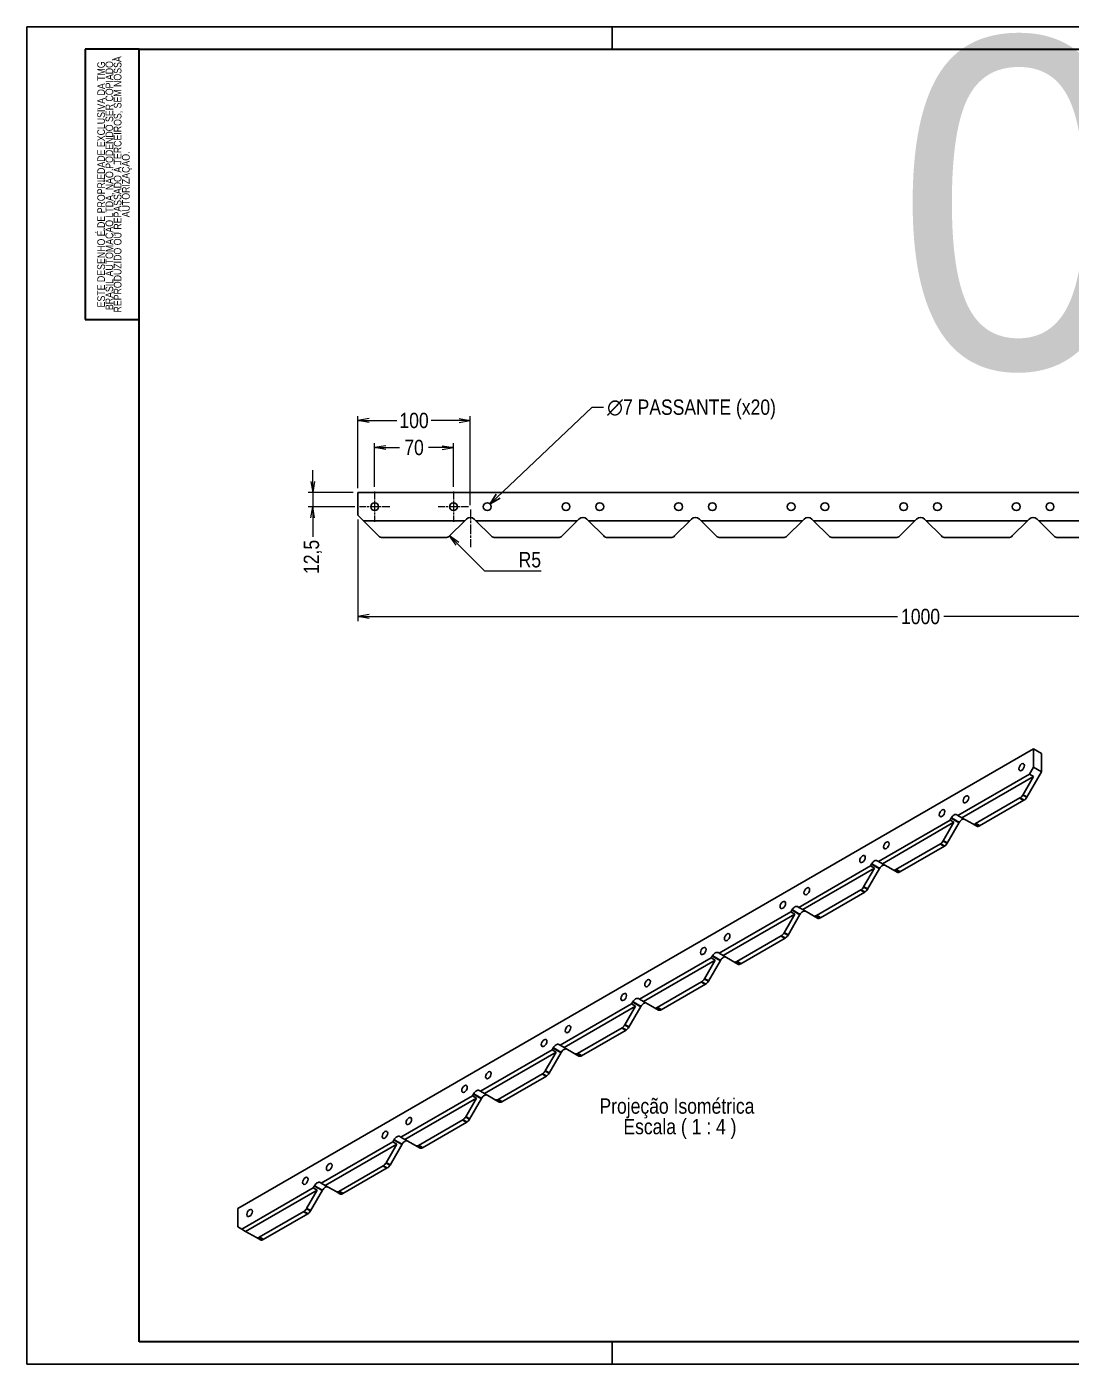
# Model space of a CAD drawing. Header units: millimetres. Extents: x 0 to 9914, y -512 to 1188.
# Drawn here: x 0 to 928, y 0 to 1188 of the extents above; entities that cross this region are included whole.
import ezdxf
from ezdxf.enums import TextEntityAlignment as Align

# ---------------------------------------------------------------- set-up
doc = ezdxf.new("R2018")
doc.units = ezdxf.units.MM
doc.header["$LTSCALE"] = 4
doc.linetypes.add('CHAIN', pattern=[0.3543, 0.2362, -0.0295, 0.0591, -0.0295])
doc.layers.get('0').update_dxf_attribs({"lineweight": 25})
for name, color, linetype, lineweight in [('TMG - Bordas', 7, 'Continuous', 25), ('TMG - Simbolos', 7, 'Continuous', 25), ('TMG - Visível', 7, 'Continuous', 25), ('TMG - Visível Estreita', 7, 'Continuous', 35)]:
    doc.layers.add(name, color=color, linetype=linetype, lineweight=lineweight)
for name, color, linetype, lineweight, true_color in [('TMG - Cota', 1, 'Continuous', 18, 0xff0000), ('TMG - Linha de Centro', 5, 'Continuous', 18, 0x0000ff), ('TMG - Marca de Centro', 5, 'Continuous', 18, 0x0000ff)]:
    doc.layers.add(name, color=color, linetype=linetype, lineweight=lineweight, true_color=true_color)
doc.styles.get("Standard").update_dxf_attribs({"font": 'technic_.ttf'})
doc.styles.add('TMG - Cota', font='technic_.ttf')
doc.styles.add('TMG - Tolerância', font='technic_.ttf')
doc.dimstyles.new('TMG - Cota', dxfattribs={"dimscale": 4, "dimtxt": 3.4, "dimasz": 2.5, "dimexe": 1, "dimexo": 1, "dimgap": 0.8, "dimtad": 0, "dimrnd": 1e-08, "dimtxsty": 'TMG - Cota', "dimblk": 'OPEN', "dimcen": 0.09, "dimdle": 10, "dimclrd": 256, "dimclre": 256, "dimclrt": 256, "dimadec": 0, "dimazin": 0, "dimtfac": 0.470588, "dimtmove": 0, "dimatfit": 3, "dimldrblk": 'Open-1', "dimfxl": 1, "dimtolj": 1, "dimtzin": 0, "dimlwd": -1, "dimlwe": -1, "dimarcsym": 0})
doc.dimstyles.new('TMG - Cota$7', dxfattribs={"dimscale": 4, "dimtxt": 3.4, "dimasz": 2.5, "dimexe": 1, "dimexo": 1, "dimgap": 0.8, "dimtad": 0, "dimrnd": 1e-08, "dimtxsty": 'TMG - Cota', "dimblk": 'OPEN', "dimcen": 0.09, "dimdle": 10, "dimclrd": 256, "dimclre": 256, "dimclrt": 256, "dimadec": 0, "dimazin": 0, "dimtfac": 0.470588, "dimtmove": 0, "dimatfit": 3, "dimldrblk": 'Open-1', "dimfxl": 1, "dimtolj": 1, "dimtzin": 0, "dimlwd": -1, "dimlwe": -1, "dimarcsym": 0})

# ---------------------------------------------------------------- blocks, each defined once
blk = doc.blocks.new('Borders BORDA A3')
at = {"layer": 'TMG - Bordas'}
for p, q in [((420, 297), (0, 297)), ((0, 297), (0, 0)), ((130, 292), (130, 297)), ((235, 292), (235, 297)), ((420, 0), (420, 297)), ((130, 5), (130, 0)), ((235, 5), (235, 0)), ((0, 0), (420, 0))]:
    blk.add_line(p, q, dxfattribs=at)
at = {"layer": 'TMG - Bordas', "lineweight": 30}
for p, q in [((25, 292), (415, 292)), ((25, 5), (25, 292)), ((25, 232), (25, 292)), ((235, 292), (415, 292)), ((415, 292), (415, 5)), ((415, 292), (415, 262)), ((415, 5), (25, 5))]:
    blk.add_line(p, q, dxfattribs=at)
at = {"layer": 'TMG - Bordas', "lineweight": 30, "flags": 104}
blk.add_attdef('STOCK_NUMBER', text='', height=4.5, dxfattribs=at).set_placement((192.93, 294.57), align=Align.TOP_CENTER)
at = {"layer": 'TMG - Bordas', "lineweight": 30, "flags": 1}
blk.add_attdef('FILENAME_AND_PATH', text='', height=1.7, rotation=90, dxfattribs=at).set_placement((22.75, 5), align=Align.TOP_CENTER)
blk = doc.blocks.new('TMG.Propriedade')
at = {"layer": 'TMG - Simbolos', "lineweight": 30}
for p, q in [((-12, 0), (-12, -60)), ((0, 0), (-12, 0)), ((-12, -60), (0, -60))]:
    blk.add_line(p, q, dxfattribs=at)
at = {"layer": 'TMG - Simbolos'}
blk.add_line((0, 0), (0, -60), dxfattribs=at)
at = {"layer": 'TMG - Simbolos', "insert": (-5.47, -30), "char_height": 1.7, "width": 58.8074, "attachment_point": 5, "rotation": 90, "line_spacing_factor": 0.645397, "style": 'TMG - Tolerância'}
blk.add_mtext('\\fTechnic|b0|i0;\\H1.7000;ESTE DESENHO É DE PROPRIEDADE EXCLUSIVA DA TMG BRASIL AUTOMAÇÃO LTDA\\fTechnic|b0|i0;\\H1.7000;, NÃO PODENDO SER COPIADO, REPRODUZIDO OU REPASSADO À TERCEIROS, SEM NOSSA AUTORIZAÇÃO.\\fTechnic|b0|i0;\\H1.6000;\\P', dxfattribs=at)
blk = doc.blocks.new('_Open')
at = {"color": 0, "linetype": 'ByBlock', "lineweight": -2}
for p, q in [((-1, 0.17), (0, 0)), ((-1, -0.17), (0, 0)), ((0, 0), (-1, 0))]:
    blk.add_line(p, q, dxfattribs=at)
blk = doc.blocks.new('*D32')
at = {"layer": 'Defpoints', "color": 0, "transparency": 16777216}
for p in [(394.1, 838.2), (294.1, 774.2), (394.1, 759.2)]:
    blk.add_point(p, dxfattribs=at)
at = {"layer": 'TMG - Cota', "transparency": 16777216}
for p, q in [((294.1, 778.2), (294.1, 842.2)), ((304.1, 838.2), (328.9, 838.2)), ((384.1, 838.2), (359.3, 838.2)), ((394.1, 763.2), (394.1, 842.2))]:
    blk.add_line(p, q, dxfattribs=at)
at = {"layer": 'TMG - Cota', "transparency": 16777216, "xscale": 10, "yscale": 10, "zscale": 10, "rotation": 180}
blk.add_blockref('_Open', (294.1, 838.2), dxfattribs=at)
at = {"layer": 'TMG - Cota', "transparency": 16777216, "xscale": 10, "yscale": 10, "zscale": 10}
blk.add_blockref('_Open', (394.1, 838.2), dxfattribs=at)
at = {"layer": 'TMG - Cota', "transparency": 16777216, "insert": (344.1, 845.1), "char_height": 13.6, "attachment_point": 2, "style": 'TMG - Cota'}
blk.add_mtext('\\A1;100', dxfattribs=at)
blk = doc.blocks.new('Open-1')
at = {"color": 0}
for p, q in [((0, 0), (-1, 0.25)), ((-1, 0), (0, 0)), ((-1, -0.25), (0, 0))]:
    blk.add_line(p, q, dxfattribs=at)
blk = doc.blocks.new('*D33')
at = {"layer": 'Defpoints', "color": 0, "transparency": 16777216}
for p in [(294.1, 754.2), (1294.1, 754.2), (1294.1, 664.1)]:
    blk.add_point(p, dxfattribs=at)
at = {"layer": 'TMG - Cota', "transparency": 16777216}
for p, q in [((294.1, 750.2), (294.1, 660.1)), ((1294.1, 750.2), (1294.1, 660.1)), ((304.1, 664.1), (773.5, 664.1)), ((1284.1, 664.1), (814.7, 664.1))]:
    blk.add_line(p, q, dxfattribs=at)
at = {"layer": 'TMG - Cota', "transparency": 16777216, "xscale": 10, "yscale": 10, "zscale": 10, "rotation": 180}
blk.add_blockref('_Open', (294.1, 664.1), dxfattribs=at)
at = {"layer": 'TMG - Cota', "transparency": 16777216, "xscale": 10, "yscale": 10, "zscale": 10}
blk.add_blockref('_Open', (1294.1, 664.1), dxfattribs=at)
at = {"layer": 'TMG - Cota', "transparency": 16777216, "insert": (794.1, 671), "char_height": 13.6, "attachment_point": 2, "style": 'TMG - Cota'}
blk.add_mtext('\\A1;1000', dxfattribs=at)
blk = doc.blocks.new('*D34')
at = {"layer": 'Defpoints', "color": 0, "transparency": 16777216}
for p in [(254.1, 774.2), (294.1, 774.2), (295.6, 761.7)]:
    blk.add_point(p, dxfattribs=at)
at = {"layer": 'TMG - Cota', "transparency": 16777216}
for p, q in [((254.1, 784.2), (254.1, 794.2)), ((290.1, 774.2), (250.1, 774.2)), ((254.1, 774.2), (254.1, 761.7)), ((291.6, 761.7), (250.1, 761.7)), ((254.1, 751.7), (254.1, 735))]:
    blk.add_line(p, q, dxfattribs=at)
at = {"layer": 'TMG - Cota', "transparency": 16777216, "xscale": 10, "yscale": 10, "zscale": 10}
for p, rotation in [((254.1, 774.2), 270), ((254.1, 761.7), 90)]:
    blk.add_blockref('_Open', p, dxfattribs=dict(at, rotation=rotation))
at = {"layer": 'TMG - Cota', "transparency": 16777216, "insert": (246.1, 717.1), "char_height": 13.6, "attachment_point": 2, "rotation": 90, "style": 'TMG - Cota'}
blk.add_mtext('\\A1;12,5', dxfattribs=at)
blk = doc.blocks.new('*D35')
at = {"layer": 'Defpoints', "color": 0, "transparency": 16777216}
for p in [(379.1, 814.2), (309.1, 775.2), (379.1, 775.2)]:
    blk.add_point(p, dxfattribs=at)
at = {"layer": 'TMG - Cota', "transparency": 16777216}
for p, q in [((309.1, 779.2), (309.1, 818.2)), ((319.1, 814.2), (331.3, 814.2)), ((369.1, 814.2), (356.8, 814.2)), ((379.1, 779.2), (379.1, 818.2))]:
    blk.add_line(p, q, dxfattribs=at)
at = {"layer": 'TMG - Cota', "transparency": 16777216, "xscale": 10, "yscale": 10, "zscale": 10, "rotation": 180}
blk.add_blockref('_Open', (309.1, 814.2), dxfattribs=at)
at = {"layer": 'TMG - Cota', "transparency": 16777216, "xscale": 10, "yscale": 10, "zscale": 10}
blk.add_blockref('_Open', (379.1, 814.2), dxfattribs=at)
at = {"layer": 'TMG - Cota', "transparency": 16777216, "insert": (344.1, 821.1), "char_height": 13.6, "attachment_point": 2, "style": 'TMG - Cota'}
blk.add_mtext('\\A1;70', dxfattribs=at)
blk = doc.blocks.new('*D36')
at = {"layer": 'Defpoints', "color": 0, "transparency": 16777216}
for p in [(372, 739.2), (375.6, 735.7)]:
    blk.add_point(p, dxfattribs=at)
at = {"layer": 'TMG - Cota', "transparency": 16777216}
for p, q in [((407, 704.3), (382.6, 728.6)), ((457.1, 704.3), (407, 704.3))]:
    blk.add_line(p, q, dxfattribs=at)
at = {"layer": 'TMG - Cota', "transparency": 16777216, "xscale": 10, "yscale": 10, "zscale": 10, "rotation": 135.0000000000055}
blk.add_blockref('_Open', (375.6, 735.7), dxfattribs=at)
at = {"layer": 'TMG - Cota', "transparency": 16777216, "insert": (447, 721.4), "char_height": 13.6, "attachment_point": 2, "style": 'TMG - Cota'}
blk.add_mtext('\\A1;R5', dxfattribs=at)

msp = doc.modelspace()

# ---------------------------------------------------------------- linework, layer by layer
at = {"layer": 'TMG - Linha de Centro', "linetype": 'CHAIN', "ltscale": 9.316133}
msp.add_line((394.108, 759.215), (394.108, 725.679), dxfattribs=at)
at = {"layer": 'TMG - Marca de Centro', "linetype": 'CHAIN', "ltscale": 7.50055}
for p, q in [((309.108, 775.215), (309.108, 748.215)), ((379.108, 775.215), (379.108, 748.215)), ((322.608, 761.715), (295.608, 761.715)), ((392.608, 761.715), (365.608, 761.715))]:
    msp.add_line(p, q, dxfattribs=at)
at = {"layer": 'TMG - Visível'}
for p, q in [((294.108, 774.215), (294.108, 754.215)), ((1294.108, 774.215), (294.108, 774.215)), ((299.108, 749.215), (294.108, 754.215)), ((312.644, 735.679), (299.108, 749.215)), ((299.108, 749.215), (389.108, 749.215)), ((389.108, 749.215), (375.572, 735.679)), ((390.572, 750.679), (389.108, 749.215)), ((399.108, 749.215), (397.644, 750.679)), ((412.644, 735.679), (399.108, 749.215)), ((399.108, 749.215), (489.108, 749.215)), ((489.108, 749.215), (475.572, 735.679)), ((490.572, 750.679), (489.108, 749.215)), ((499.108, 749.215), (497.644, 750.679)), ((512.644, 735.679), (499.108, 749.215)), ((499.108, 749.215), (589.108, 749.215)), ((589.108, 749.215), (575.572, 735.679)), ((590.572, 750.679), (589.108, 749.215)), ((599.108, 749.215), (597.644, 750.679)), ((612.644, 735.679), (599.108, 749.215)), ((599.108, 749.215), (689.108, 749.215)), ((689.108, 749.215), (675.572, 735.679)), ((690.572, 750.679), (689.108, 749.215)), ((699.108, 749.215), (697.644, 750.679)), ((712.644, 735.679), (699.108, 749.215)), ((699.108, 749.215), (789.108, 749.215)), ((789.108, 749.215), (775.572, 735.679)), ((790.572, 750.679), (789.108, 749.215)), ((799.108, 749.215), (797.644, 750.679)), ((812.644, 735.679), (799.108, 749.215)), ((799.108, 749.215), (889.108, 749.215)), ((889.108, 749.215), (875.572, 735.679)), ((890.572, 750.679), (889.108, 749.215)), ((899.108, 749.215), (897.644, 750.679)), ((912.644, 735.679), (899.108, 749.215)), ((899.108, 749.215), (989.108, 749.215)), ((372.037, 734.215), (316.179, 734.215)), ((472.037, 734.215), (416.179, 734.215)), ((572.037, 734.215), (516.179, 734.215)), ((672.037, 734.215), (616.179, 734.215)), ((772.037, 734.215), (716.179, 734.215)), ((872.037, 734.215), (816.179, 734.215)), ((972.037, 734.215), (916.179, 734.215)), ((894.52, 546.689), (187.413, 138.44)), ((894.52, 530.359), (894.52, 546.689)), ((894.52, 546.689), (901.591, 542.606)), ((901.591, 542.606), (901.591, 526.276)), ((827.344, 487.493), (890.984, 524.235)), ((888.484, 503.575), (901.591, 526.276)), ((894.52, 530.359), (890.984, 524.235)), ((890.984, 524.235), (894.52, 522.194)), ((901.591, 526.276), (894.52, 530.359)), ((830.88, 485.451), (894.52, 522.194)), ((894.52, 522.194), (884.949, 505.616)), ((882.449, 502.977), (842.951, 480.173)), ((885.984, 500.936), (846.487, 478.132)), ((827.344, 487.493), (826.309, 488.09)), ((830.88, 485.451), (827.344, 487.493)), ((756.634, 446.668), (820.273, 483.41)), ((760.169, 444.626), (823.809, 481.369)), ((823.809, 481.369), (814.238, 464.791)), ((817.773, 462.75), (828.38, 481.121)), ((821.309, 485.204), (820.273, 483.41)), ((820.273, 483.41), (823.809, 481.369)), ((840.451, 479.925), (830.88, 485.451)), ((840.451, 479.925), (843.987, 477.884)), ((811.738, 462.152), (772.24, 439.348)), ((815.273, 460.111), (775.776, 437.307)), ((685.923, 405.843), (749.563, 442.585)), ((689.459, 403.802), (753.098, 440.544)), ((753.098, 440.544), (743.527, 423.966)), ((747.063, 421.925), (757.669, 440.296)), ((750.598, 444.379), (749.563, 442.585)), ((749.563, 442.585), (753.098, 440.544)), ((756.634, 446.668), (755.598, 447.266)), ((760.169, 444.626), (756.634, 446.668)), ((769.74, 439.101), (760.169, 444.626)), ((769.74, 439.101), (773.276, 437.059)), ((741.027, 421.327), (701.53, 398.523)), ((744.563, 419.286), (705.065, 396.482)), ((685.923, 405.843), (684.888, 406.441)), ((689.459, 403.802), (685.923, 405.843)), ((615.212, 365.018), (678.852, 401.76)), ((618.748, 362.977), (682.388, 399.719)), ((682.388, 399.719), (672.816, 383.142)), ((676.352, 381.1), (686.959, 399.472)), ((679.888, 403.554), (678.852, 401.76)), ((678.852, 401.76), (682.388, 399.719)), ((699.03, 398.276), (689.459, 403.802)), ((699.03, 398.276), (702.565, 396.235)), ((670.316, 380.502), (630.819, 357.699)), ((673.852, 378.461), (634.355, 355.657)), ((544.502, 324.193), (608.141, 360.936)), ((548.037, 322.152), (611.677, 358.894)), ((611.677, 358.894), (602.106, 342.317)), ((605.641, 340.276), (616.248, 358.647)), ((609.177, 362.729), (608.141, 360.936)), ((608.141, 360.936), (611.677, 358.894)), ((615.212, 365.018), (614.177, 365.616)), ((618.748, 362.977), (615.212, 365.018)), ((628.319, 357.451), (618.748, 362.977)), ((628.319, 357.451), (631.855, 355.41)), ((599.606, 339.678), (560.108, 316.874)), ((603.141, 337.636), (563.644, 314.833)), ((538.466, 321.904), (537.431, 320.111)), ((544.502, 324.193), (543.466, 324.791)), ((548.037, 322.152), (544.502, 324.193)), ((557.608, 316.626), (548.037, 322.152)), ((473.791, 283.368), (537.431, 320.111)), ((477.327, 281.327), (540.966, 318.069)), ((540.966, 318.069), (531.395, 301.492)), ((534.931, 299.451), (545.537, 317.822)), ((537.431, 320.111), (540.966, 318.069)), ((557.608, 316.626), (561.144, 314.585)), ((528.895, 298.853), (489.398, 276.049)), ((532.431, 296.812), (492.933, 274.008)), ((403.08, 242.544), (466.72, 279.286)), ((406.616, 240.502), (470.256, 277.245)), ((470.256, 277.245), (460.684, 260.667)), ((464.22, 258.626), (474.827, 276.997)), ((467.756, 281.079), (466.72, 279.286)), ((466.72, 279.286), (470.256, 277.245)), ((473.791, 283.368), (472.756, 283.966)), ((477.327, 281.327), (473.791, 283.368)), ((486.898, 275.801), (477.327, 281.327)), ((486.898, 275.801), (490.433, 273.76)), ((458.184, 258.028), (418.687, 235.224)), ((461.72, 255.987), (422.223, 233.183)), ((332.37, 201.719), (396.009, 238.461)), ((397.045, 240.255), (396.009, 238.461)), ((396.009, 238.461), (399.545, 236.42)), ((403.08, 242.544), (402.045, 243.141)), ((406.616, 240.502), (403.08, 242.544)), ((416.187, 234.976), (406.616, 240.502)), ((335.905, 199.677), (399.545, 236.42)), ((399.545, 236.42), (389.974, 219.842)), ((393.509, 217.801), (404.116, 236.172)), ((416.187, 234.976), (419.723, 232.935)), ((387.474, 217.203), (347.976, 194.399)), ((391.009, 215.162), (351.512, 192.358)), ((332.37, 201.719), (331.334, 202.317)), ((261.659, 160.894), (325.299, 197.636)), ((265.195, 158.853), (328.834, 195.595)), ((328.834, 195.595), (319.263, 179.017)), ((322.799, 176.976), (333.405, 195.347)), ((326.334, 199.43), (325.299, 197.636)), ((325.299, 197.636), (328.834, 195.595)), ((335.905, 199.677), (332.37, 201.719)), ((345.476, 194.152), (335.905, 199.677)), ((345.476, 194.152), (349.012, 192.11)), ((316.763, 176.378), (277.266, 153.574)), ((320.299, 174.337), (280.801, 151.533)), ((190.948, 120.069), (254.588, 156.811)), ((194.484, 118.028), (258.123, 154.77)), ((258.123, 154.77), (248.552, 138.193)), ((252.088, 136.151), (262.695, 154.523)), ((255.623, 158.605), (254.588, 156.811)), ((254.588, 156.811), (258.123, 154.77)), ((261.659, 160.894), (260.623, 161.492)), ((265.195, 158.853), (261.659, 160.894)), ((274.766, 153.327), (265.195, 158.853)), ((274.766, 153.327), (278.301, 151.286)), ((187.413, 138.44), (187.413, 122.11)), ((246.052, 135.553), (206.555, 112.75)), ((249.588, 133.512), (210.09, 110.708)), ((190.948, 120.069), (187.413, 122.11)), ((194.484, 118.028), (190.948, 120.069)), ((204.055, 112.502), (194.484, 118.028)), ((204.055, 112.502), (207.59, 110.461))]:
    msp.add_line(p, q, dxfattribs=at)
for centre in [(309.108, 761.715), (379.108, 761.715), (409.108, 761.715), (479.108, 761.715), (509.108, 761.715), (579.108, 761.715), (609.108, 761.715), (679.108, 761.715), (709.108, 761.715), (779.108, 761.715), (809.108, 761.715), (879.108, 761.715), (909.108, 761.715)]:
    msp.add_circle(centre, 3.5, dxfattribs=at)
for centre, start, end in [((394.108, 747.144), 45, 135), ((494.108, 747.144), 45, 135), ((594.108, 747.144), 45, 135), ((694.108, 747.144), 45, 135), ((794.108, 747.144), 45, 135), ((894.108, 747.144), 45, 135), ((316.179, 739.215), 225, 270), ((372.037, 739.215), 270, 315), ((416.179, 739.215), 225, 270), ((472.037, 739.215), 270, 315), ((516.179, 739.215), 225, 270), ((572.037, 739.215), 270, 315), ((616.179, 739.215), 225, 270), ((672.037, 739.215), 270, 315), ((716.179, 739.215), 225, 270), ((772.037, 739.215), 270, 315), ((816.179, 739.215), 225, 270), ((872.037, 739.215), 270, 315), ((916.179, 739.215), 225, 270)]:
    msp.add_arc(centre, 5, start, end, dxfattribs=at)
for centre in [(883.913, 530.359), (834.416, 501.781), (813.202, 489.534), (763.705, 460.956), (742.492, 448.709), (692.994, 420.132), (671.781, 407.884), (622.283, 379.307), (601.07, 367.059), (551.573, 338.482), (530.36, 326.234), (480.862, 297.657), (459.649, 285.41), (410.151, 256.832), (388.938, 244.585), (339.441, 216.007), (318.228, 203.76), (268.73, 175.183), (247.517, 162.935), (198.019, 134.358)]:
    msp.add_ellipse(centre, major_axis=(1.75, 3.031), ratio=0.57735027, dxfattribs=at)
for centre, major_axis, start_param, end_param in [((882.449, 507.059), (-2.5, -4.33), 0.78539816, 1.57079633), ((885.984, 505.018), (2.5, 4.33), 3.92699082, 4.71238898), ((823.809, 483.76), (2.5, 4.33), 0, 1.57079633), ((830.88, 479.678), (2.5, 4.33), 0, 1.57079633), ((842.951, 484.256), (-2.5, -4.33), 0, 0.78539816), ((846.487, 482.214), (-2.5, -4.33), 0, 0.78539816), ((811.738, 466.235), (-2.5, -4.33), 0.78539816, 1.57079633), ((815.273, 464.193), (2.5, 4.33), 3.92699082, 4.71238898), ((753.098, 442.935), (2.5, 4.33), 0, 1.57079633), ((760.169, 438.853), (2.5, 4.33), 0, 1.57079633), ((772.24, 443.431), (-2.5, -4.33), 0, 0.78539816), ((775.776, 441.389), (-2.5, -4.33), 0, 0.78539816), ((741.027, 425.41), (-2.5, -4.33), 0.78539816, 1.57079633), ((744.563, 423.369), (2.5, 4.33), 3.92699082, 4.71238898), ((682.388, 402.111), (2.5, 4.33), 0, 1.57079633), ((689.459, 398.028), (2.5, 4.33), 0, 1.57079633), ((701.53, 402.606), (-2.5, -4.33), 0, 0.78539816), ((705.065, 400.565), (-2.5, -4.33), 0, 0.78539816), ((670.316, 384.585), (-2.5, -4.33), 0.78539816, 1.57079633), ((673.852, 382.544), (2.5, 4.33), 3.92699082, 4.71238898), ((611.677, 361.286), (2.5, 4.33), 0, 1.57079633), ((618.748, 357.203), (2.5, 4.33), 0, 1.57079633), ((630.819, 361.781), (-2.5, -4.33), 0, 0.78539816), ((634.355, 359.74), (-2.5, -4.33), 0, 0.78539816), ((599.606, 343.76), (-2.5, -4.33), 0.78539816, 1.57079633), ((603.141, 341.719), (2.5, 4.33), 3.92699082, 4.71238898), ((540.966, 320.461), (2.5, 4.33), 0, 1.57079633), ((548.037, 316.378), (2.5, 4.33), 0, 1.57079633), ((560.108, 320.956), (-2.5, -4.33), 0, 0.78539816), ((563.644, 318.915), (-2.5, -4.33), 0, 0.78539816), ((528.895, 302.935), (-2.5, -4.33), 0.78539816, 1.57079633), ((532.431, 300.894), (2.5, 4.33), 3.92699082, 4.71238898), ((470.256, 279.636), (2.5, 4.33), 0, 1.57079633), ((477.327, 275.554), (2.5, 4.33), 0, 1.57079633), ((489.398, 280.131), (-2.5, -4.33), 0, 0.78539816), ((492.933, 278.09), (-2.5, -4.33), 0, 0.78539816), ((458.184, 262.11), (-2.5, -4.33), 0.78539816, 1.57079633), ((461.72, 260.069), (2.5, 4.33), 3.92699082, 4.71238898), ((399.545, 238.811), (2.5, 4.33), 0, 1.57079633), ((406.616, 234.729), (2.5, 4.33), 0, 1.57079633), ((418.687, 239.307), (-2.5, -4.33), 0, 0.78539816), ((422.223, 237.265), (-2.5, -4.33), 0, 0.78539816), ((387.474, 221.286), (-2.5, -4.33), 0.78539816, 1.57079633), ((391.009, 219.244), (2.5, 4.33), 3.92699082, 4.71238898), ((328.834, 197.986), (2.5, 4.33), 0, 1.57079633), ((335.905, 193.904), (2.5, 4.33), 0, 1.57079633), ((347.976, 198.482), (-2.5, -4.33), 0, 0.78539816), ((351.512, 196.441), (-2.5, -4.33), 0, 0.78539816), ((316.763, 180.461), (-2.5, -4.33), 0.78539816, 1.57079633), ((320.299, 178.42), (2.5, 4.33), 3.92699082, 4.71238898), ((258.123, 157.162), (2.5, 4.33), 0, 1.57079633), ((265.195, 153.079), (2.5, 4.33), 0, 1.57079633), ((277.266, 157.657), (-2.5, -4.33), 0, 0.78539816), ((280.801, 155.616), (-2.5, -4.33), 0, 0.78539816), ((246.052, 139.636), (-2.5, -4.33), 0.78539816, 1.57079633), ((249.588, 137.595), (2.5, 4.33), 3.92699082, 4.71238898), ((206.555, 116.832), (-2.5, -4.33), 0, 0.78539816), ((210.09, 114.791), (-2.5, -4.33), 0, 0.78539816)]:
    msp.add_ellipse(centre, major_axis=major_axis, ratio=0.57735027, start_param=start_param, end_param=end_param, dxfattribs=at)
at = {"layer": 'TMG - Visível Estreita'}
for p, q in [((882.449, 502.977), (885.984, 500.936)), ((888.484, 503.575), (884.949, 505.616)), ((821.309, 485.204), (828.38, 481.121)), ((846.487, 478.132), (842.951, 480.173)), ((817.773, 462.75), (814.238, 464.791)), ((811.738, 462.152), (815.273, 460.111)), ((750.598, 444.379), (757.669, 440.296)), ((775.776, 437.307), (772.24, 439.348)), ((741.027, 421.327), (744.563, 419.286)), ((747.063, 421.925), (743.527, 423.966)), ((679.888, 403.554), (686.959, 399.472)), ((705.065, 396.482), (701.53, 398.523)), ((670.316, 380.502), (673.852, 378.461)), ((676.352, 381.1), (672.816, 383.142)), ((609.177, 362.729), (616.248, 358.647)), ((634.355, 355.657), (630.819, 357.699)), ((599.606, 339.678), (603.141, 337.636)), ((605.641, 340.276), (602.106, 342.317)), ((538.466, 321.904), (545.537, 317.822)), ((563.644, 314.833), (560.108, 316.874)), ((528.895, 298.853), (532.431, 296.812)), ((534.931, 299.451), (531.395, 301.492)), ((467.756, 281.079), (474.827, 276.997)), ((492.933, 274.008), (489.398, 276.049)), ((458.184, 258.028), (461.72, 255.987)), ((464.22, 258.626), (460.684, 260.667)), ((397.045, 240.255), (404.116, 236.172)), ((422.223, 233.183), (418.687, 235.224)), ((387.474, 217.203), (391.009, 215.162)), ((393.509, 217.801), (389.974, 219.842)), ((326.334, 199.43), (333.405, 195.347)), ((351.512, 192.358), (347.976, 194.399)), ((322.799, 176.976), (319.263, 179.017)), ((316.763, 176.378), (320.299, 174.337)), ((255.623, 158.605), (262.695, 154.523)), ((280.801, 151.533), (277.266, 153.574)), ((246.052, 135.553), (249.588, 133.512)), ((252.088, 136.151), (248.552, 138.193)), ((210.09, 110.708), (206.555, 112.75))]:
    msp.add_line(p, q, dxfattribs=at)

# ---------------------------------------------------------------- block references
ref = msp.add_blockref('Borders BORDA A3', (0, 0), dxfattribs=dict(xscale=4, yscale=4, zscale=4))
lines = msp.add_mtext('04-0080', dxfattribs={"layer": 'TMG - Bordas', "insert": (771.739, 1178.28), "char_height": 293.4744, "attachment_point": 1})
ref.add_attrib('STOCK_NUMBER', '', (771.739, 1178.28), dxfattribs={"flags": 104}).embed_mtext(lines)
at = {"xscale": 4, "yscale": 4, "zscale": 4}
msp.add_blockref('TMG.Propriedade', (100, 1168), dxfattribs=at)

# ---------------------------------------------------------------- texts
at = {"layer": 'TMG - Cota', "insert": (515.609, 856.915), "char_height": 13.6, "width": 184.43258, "attachment_point": 1, "line_spacing_factor": 1.05, "style": 'TMG - Cota'}
msp.add_mtext('{\\fAIGDT|b0|i0;\\H13.6000;n\\fTechnic|b0|i0;\\H13.6000;7 PASSANTE (x20)\\P }', dxfattribs=at)
at = {"layer": 'TMG - Simbolos', "char_height": 13.6, "attachment_point": 7, "style": 'TMG - Cota'}
for s, insert in [('Projeção Isométrica', (508.839, 218.359)), ('Escala ( 1 : 4 )', (530.106, 200.194))]:
    msp.add_mtext(s, dxfattribs=dict(at, insert=insert))

# ---------------------------------------------------------------- dimensions: what is measured, and where the dimension line sits
at = {"layer": 'TMG - Cota'}
for base, p1, p2, angle, override, picture, middle in [((394.108, 838.215), (294.108, 774.215), (394.108, 759.215), 180, {"dimgap": 0.8, "dimdec": 2, "dimtol": 0, "dimlim": 0, "dimtp": 0, "dimtm": 0, "dimtdec": 2, "dimtofl": 0, "dimatfit": 1}, '*D32', (344.068, 838.215)), ((379.108, 814.215), (309.108, 775.215), (379.108, 775.215), 180, {"dimgap": 0.8, "dimdec": 2, "dimtol": 0, "dimlim": 0, "dimtp": 0, "dimtm": 0, "dimtdec": 2, "dimtofl": 0, "dimatfit": 1}, '*D35', (344.068, 814.215)), ((254.108, 774.215), (295.608, 761.715), (294.108, 774.215), 90, {"dimgap": 0.8, "dimdec": 2, "dimtol": 0, "dimlim": 0, "dimtp": 0, "dimtm": 0, "dimtdec": 2, "dimtofl": 1, "dimatfit": 1}, '*D34', (254.108, 717.121)), ((1294.108, 664.089), (294.108, 754.215), (1294.108, 754.215), 180, {"dimgap": 0.8, "dimdec": 2, "dimtol": 0, "dimlim": 0, "dimtp": 0, "dimtm": 0, "dimtdec": 2, "dimtofl": 0, "dimatfit": 1}, '*D33', (794.108, 664.089))]:
    dim = msp.add_linear_dim(base=base, p1=p1, p2=p2, angle=angle, dimstyle='TMG - Cota', override=override, dxfattribs=at)
    dim.commit()
    dim.dimension.update_dxf_attribs({"geometry": picture, "text_midpoint": middle, "dimtype": 160})
dim = msp.add_radius_dim(center=(372.037, 739.215), mpoint=(375.572, 735.679), dimstyle='TMG - Cota', override={"dimgap": 0.8, "dimtad": 1, "dimtih": 1, "dimtoh": 1, "dimdec": 2, "dimlfac": 1, "dimcen": 0, "dimtol": 0, "dimlim": 0, "dimtp": 0, "dimtm": 0, "dimtdec": 2, "dimtofl": 0}, dxfattribs=at)
dim.commit()
dim.dimension.update_dxf_attribs({"geometry": '*D36', "text_midpoint": (446.984, 704.278), "dimtype": 164})

# ---------------------------------------------------------------- leaders
at = {"layer": 'TMG - Cota', "annotation_type": 0, "has_hookline": 1, "hookline_direction": 0, "text_width": 182.225}
msp.add_leader([(411.583, 764.189), (502.409, 850.115), (512.409, 850.115)], dimstyle='TMG - Cota$7', override={"dimtad": 0}, dxfattribs=at)

doc.saveas('drawing.dxf')
